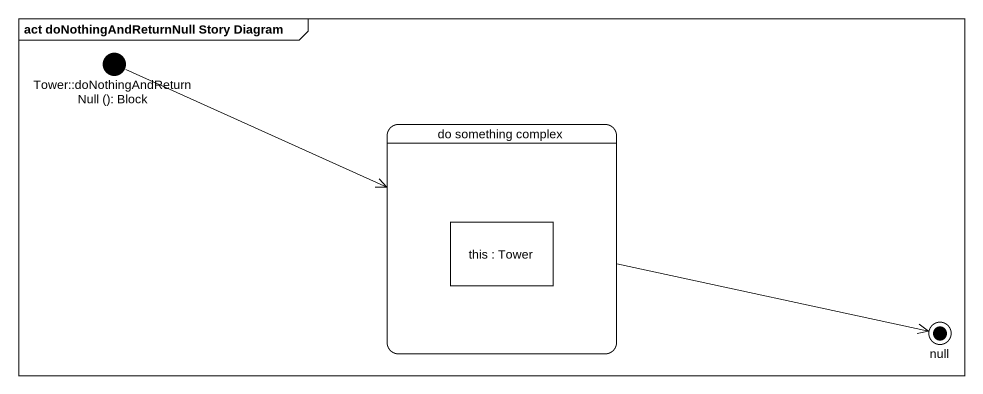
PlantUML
@startuml
mainframe act doNothingAndReturnNull Story Diagram
hide empty description
state "Tower::doNothingAndReturnNull (): Block" as Tower_doNothingAndReturnNull <<start>>
state "do something complex" as do_something_complex {
  state "this : Tower" as this <<object>>
}
state null <<end>>
Tower_doNothingAndReturnNull -right-> do_something_complex
do_something_complex -right-> null
@enduml
